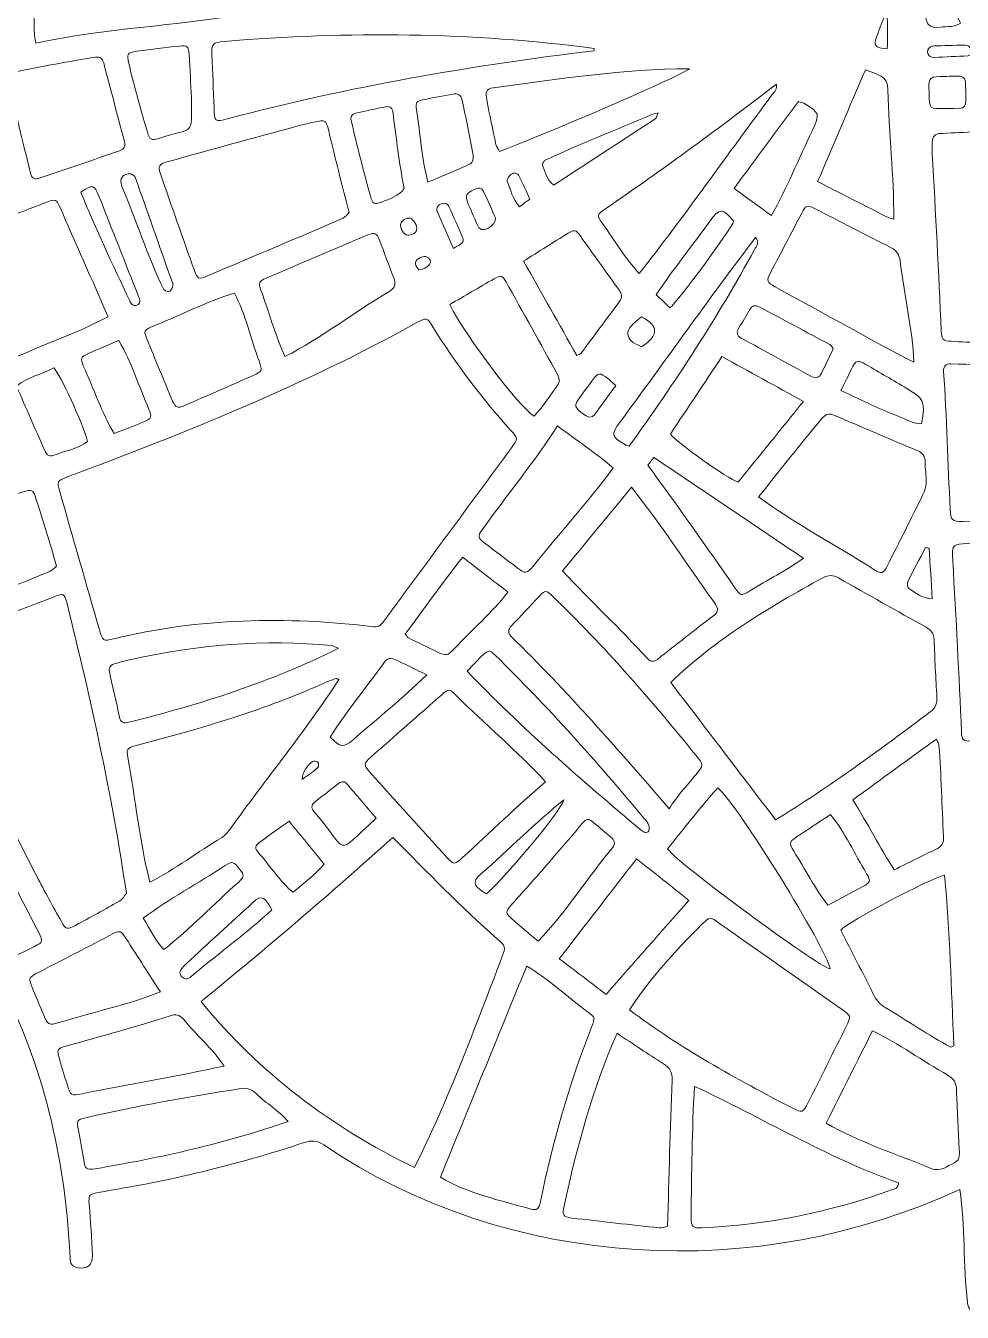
# Model space of a CAD drawing. Header units: centimetres. Extents: x 0 to 243, y -60 to 183.
# Drawn here: x 62.5 to 141.9, y -60.5 to 48.6 of the extents above; entities that cross this region are included whole.
import ezdxf

# ---------------------------------------------------------------- set-up
doc = ezdxf.new("R2010")
doc.units = ezdxf.units.CM
doc.header["$MEASUREMENT"] = 0
doc.layers.add('image_050\xa0Image', color=7, linetype='Continuous', lineweight=0)

msp = doc.modelspace()

# ---------------------------------------------------------------- linework, layer by layer
at = {"layer": 'image_050\xa0Image'}
for points, knots in [([(85.25, 181.2), (85.65, 181.2), (85.99, 180.92), (86.08, 180.53), (88.29, 170.62), (89.46, 162.34), (91.33, 152.36), (91.44, 151.71), (91.72, 151.39), (92.4, 151.25), (101.77, 149.37), (111.13, 147.43), (120.5, 145.52), (121.27, 145.37), (121.38, 145.44), (121.53, 146.2), (123.56, 156.59), (125.38, 167.03), (127.46, 177.41), (127.66, 177.96), (128.09, 178.17), (128.67, 178.07), (129.16, 177.98), (129.33, 177.76), (129.31, 177.09), (129.3, 176.62), (129.23, 176.15), (129.15, 175.69), (129.02, 174.91), (129.06, 174.79), (129.81, 174.46), (135.87, 171.86), (141.94, 169.28), (148.01, 166.7), (148.59, 166.49), (148.69, 166.51), (148.95, 167.11), (151.02, 171.95), (152.77, 176.2), (154.83, 181.05), (155.31, 182.21), (156.81, 182.72), (157.97, 182.23), (158.63, 181.95), (158.7, 181.99), (159.24, 181.52), (167.97, 173.83), (176.57, 165.98), (185.34, 158.34), (186.51, 159.35), (187.38, 160.59), (188.42, 161.72), (188.97, 162.35), (188.98, 162.37), (188.37, 162.91), (185.73, 165.27), (183.05, 167.58), (180.44, 169.97), (179.59, 171.03), (180.6, 172.19), (181.77, 171.5), (182.13, 171.25), (182.45, 170.94), (182.78, 170.64), (185.13, 168.58), (187.45, 166.49), (189.81, 164.43), (190.35, 164.01), (190.43, 164.01), (190.89, 164.53), (192.04, 165.83), (193.18, 167.14), (194.34, 168.44), (194.52, 168.64), (194.73, 168.88), (194.97, 168.98), (195.89, 169.39), (196.72, 168.59), (196.28, 167.6), (190.75, 160.9), (184.74, 154.59), (179.16, 147.92), (184, 138.24), (189, 128.63), (193.92, 118.99), (194.34, 118.19), (194.41, 118.16), (195.21, 118.58), (205.96, 124.26), (216.69, 129.97), (227.45, 135.61), (228.07, 135.89), (229.2, 136.35), (229.5, 135.44), (229.82, 134.57), (229.2, 134.13), (228.5, 133.78), (226.6, 132.77), (224.7, 131.78), (222.81, 130.76), (221.91, 130.28), (221.92, 130.26), (222.21, 129.3), (224.19, 122.61), (226.17, 115.93), (228.15, 109.24), (228.44, 108.32), (228.5, 108.27), (229.41, 108.52), (233.11, 109.56), (236.82, 110.61), (240.53, 111.63), (241.22, 111.76), (242.46, 112.15), (242.65, 111.16), (242.72, 110.75), (242.7, 110.31), (242.26, 110.08), (238.08, 108.6), (233.69, 107.69), (229.45, 106.39), (228.99, 106.26), (228.78, 105.99), (228.81, 105.49), (228.91, 104.07), (228.98, 102.65), (229.07, 101.24), (229.29, 98.19), (229.45, 95.14), (229.75, 92.1), (229.83, 91.39), (229.89, 91.39), (230.6, 91.48), (234.33, 91.94), (238.05, 92.4), (241.78, 92.86), (242.76, 92.98), (243.23, 92.55), (243.12, 91.69), (243.05, 91.12), (242.66, 90.99), (242.2, 90.93), (239.91, 90.63), (237.62, 90.37), (235.34, 90.06), (234.61, 89.96), (234.55, 89.92), (234.49, 89.2), (234.35, 87.28), (234.24, 85.36), (234.12, 83.44), (233.9, 79.95), (233.66, 76.45), (233.47, 72.95), (233.44, 72.47), (233.74, 72.37), (234.13, 72.35), (235.42, 72.29), (236.71, 72.22), (238.01, 72.16), (238.83, 72.12), (239.65, 72.11), (240.47, 72.06), (241.12, 72.02), (241.43, 71.7), (241.45, 71.14), (241.57, 69.86), (240.06, 70.23), (239.24, 70.18), (239.03, 70.17), (238.83, 70.11), (238.53, 70.06), (238.71, 69.68), (238.81, 69.48), (238.99, 69.17), (239.62, 67.72), (238.26, 66.94), (237.22, 68), (237.07, 68.16), (236.93, 68.32), (236.75, 68.51), (234.32, 66.97), (232.12, 65.1), (229.78, 63.43), (229.02, 62.87), (229, 62.81), (229.54, 62.09), (230.44, 60.87), (231.35, 59.66), (232.28, 58.46), (232.71, 57.92), (232.82, 57.91), (233.35, 58.33), (234.49, 59.17), (235.55, 60.15), (236.73, 60.92), (237.86, 61.48), (238.68, 60.23), (237.96, 59.31), (232.96, 55.34), (228.08, 51.24), (223.58, 46.7), (222.91, 46.03), (222.28, 45.32), (221.6, 44.66), (221.3, 44.36), (221.21, 44.05), (221.27, 43.64), (221.84, 39.52), (222.45, 35.4), (222.78, 31.25), (223.84, 19.56), (223.95, 7.79), (223.16, -3.92), (223.11, -4.58), (223.01, -5.15), (223.89, -5.09), (226.73, -5.33), (229.66, -5.11), (232.46, -5.66), (233.93, -6.12), (232.91, -7.47), (231.86, -7.71), (230.74, -8.02), (229.62, -8.29), (228.43, -8.35), (223.83, -8.6), (219.24, -9.03), (214.64, -9.27), (212.43, -9.4), (212.88, -9.43), (212.9, -11.06), (212.94, -13.68), (213.05, -16.3), (213.13, -18.92), (213.16, -19.81), (213.26, -19.9), (214.13, -19.86), (216.84, -19.75), (219.55, -19.56), (222.26, -19.5), (223.72, -19.4), (223.62, -21.4), (222.27, -21.39), (207.58, -22.12), (192.89, -22.76), (178.19, -23.48), (177.52, -23.52), (177.4, -23.6), (177.43, -24.27), (177.62, -26.89), (177.54, -29.58), (177.91, -32.17), (178.43, -32.45), (179.04, -32.31), (179.62, -32.29), (190.37, -31.87), (201.13, -31.3), (211.88, -31.06), (212.81, -31.07), (212.93, -32.63), (212.06, -32.84), (205.27, -33.3), (198.43, -33.35), (191.63, -33.72), (190.99, -33.75), (190.98, -33.79), (190.95, -34.65), (196.71, -34.68), (202.47, -34.24), (208.24, -34.12), (208.95, -34.1), (209.22, -34.35), (209.27, -34.94), (209.33, -35.6), (209.06, -35.95), (208.38, -36), (196.58, -36.53), (184.77, -36.8), (172.98, -37.31), (172.14, -37.35), (172.12, -37.38), (172.16, -38.2), (172.21, -39.37), (172.29, -40.53), (172.37, -41.69), (172.4, -42.2), (172.59, -42.35), (173.1, -42.32), (182.25, -41.7), (191.42, -41.08), (200.59, -40.61), (201.65, -40.57), (201.72, -42.35), (200.76, -42.45), (197.31, -42.81), (193.83, -42.91), (190.38, -43.17), (180.55, -43.75), (170.73, -44.41), (160.9, -45.02), (160.15, -45.09), (160.02, -45.19), (160.04, -45.95), (160.13, -48.89), (160.29, -51.82), (160.42, -54.75), (160.46, -55.62), (160.53, -55.73), (161.42, -55.71), (163.5, -55.68), (165.59, -55.54), (167.67, -55.53), (168.35, -55.57), (168.56, -55.8), (168.57, -56.47), (168.57, -57.16), (168.39, -57.39), (167.69, -57.42), (165.51, -57.51), (163.33, -57.58), (161.16, -57.64), (155.79, -57.82), (150.42, -57.95), (145.06, -58.17), (144.27, -58.2), (144.23, -58.25), (144.22, -59.07), (144.33, -59.75), (144.03, -60.48), (143.22, -60.43), (142.66, -60.43), (142.44, -60.24), (142.35, -59.66), (141.96, -56.47), (142.17, -53.23), (141.7, -50.06), (124.63, -58.04), (103.5, -56.95), (87.8, -46.3), (87.24, -45.91), (86.75, -45.89), (86.13, -46.09), (80.43, -48.01), (74.6, -49.37), (68.67, -50.32), (67.91, -50.47), (67.86, -50.56), (67.92, -51.33), (68.03, -52.78), (68.14, -54.22), (68.19, -55.67), (68.21, -56.49), (67.77, -56.82), (66.98, -56.71), (66.58, -56.65), (66.35, -56.45), (66.31, -56.04), (65.96, -48.11), (64.27, -40.25), (60.72, -33.12), (54.24, -35.85), (47.76, -38.79), (40.88, -40.34), (39.92, -40.51), (39.65, -39), (40.37, -38.59), (48.18, -35.99), (55.95, -33.23), (63.29, -29.47), (64, -29.11), (64.01, -29.02), (63.64, -28.3), (61.34, -23.74), (58.84, -19.27), (56.84, -14.56), (56.49, -13.77), (56.46, -13.75), (55.64, -13.99), (51.2, -15.26), (46.7, -16.23), (42.15, -16.96), (40.74, -17.18), (39.33, -17.33), (37.93, -17.52), (37.2, -17.62), (37.11, -17.72), (37.17, -18.43), (37.56, -22.6), (37.97, -26.78), (38.11, -30.97), (38.17, -32.83), (38.29, -34.7), (38.29, -36.56), (38.24, -37.1), (37.99, -37.32), (37.43, -37.36), (36.82, -37.39), (36.5, -37.18), (36.4, -36.63), (36.22, -33.84), (36.31, -31), (35.98, -28.22), (35.89, -27.74), (35.68, -27.26), (35.41, -26.85), (31.76, -21.26), (28.95, -15.29), (27.01, -8.9), (23.29, 2.38), (27.76, 0.71), (19.09, -0.02), (18.5, -0.02), (17.67, -0.26), (17.43, 0.47), (17.12, 1.44), (17.9, 1.94), (18.69, 2.24), (20.56, 3.08), (22.45, 3.7), (24.26, 4.71), (23, 6.44), (21.79, 8.03), (20.54, 9.74), (20.02, 10.44), (19.96, 10.48), (19.26, 9.95), (15.33, 7.05), (11.53, 3.94), (7.54, 1.13), (7.09, 0.94), (6.54, 1.08), (6.32, 1.37), (6.07, 1.7), (6.12, 2.42), (6.44, 2.78), (8.5, 4.54), (10.7, 6.15), (12.81, 7.85), (13.57, 8.46), (13.61, 8.48), (13.13, 9.32), (10.95, 13.16), (8.76, 17), (6.55, 20.83), (6.07, 21.68), (5.98, 21.67), (5.17, 21.13), (4.16, 20.51), (3.25, 19.65), (2.14, 19.21), (1.63, 19.07), (1.15, 19.26), (0.97, 19.6), (0.77, 19.99), (0.89, 20.68), (1.24, 20.99), (10.27, 27.45), (20.02, 32.66), (30.17, 37.15), (27.35, 43.44), (24.07, 49.52), (21.08, 55.73), (20.69, 56.52), (20.67, 56.53), (19.76, 56.4), (14.7, 55.68), (9.64, 54.96), (4.58, 54.23), (3.62, 54.14), (1.59, 53.27), (1.52, 54.76), (1.47, 55.45), (1.73, 55.81), (2.47, 55.92), (9.67, 57.1), (16.86, 58.06), (24.1, 58.9), (22.38, 61.41), (20.26, 63.57), (18.37, 65.95), (17.83, 66.59), (17.74, 66.6), (17.08, 66.04), (15.52, 64.76), (14.05, 63.36), (12.44, 62.14), (11.19, 61.59), (10.45, 62.74), (11.21, 63.75), (13.62, 65.88), (16.09, 67.96), (18.55, 70.02), (19.14, 70.51), (19.33, 71.02), (19.28, 71.74), (19.14, 73.96), (19.12, 75.86), (18.9, 78.15), (15.18, 75.39), (11.87, 72.22), (8.22, 69.38), (7.77, 69.11), (7.09, 69.2), (6.83, 69.54), (6.41, 70.09), (6.75, 70.98), (7.34, 71.33), (9.22, 72.91), (11.05, 74.41), (12.91, 76.03), (12.7, 76.19), (12.56, 76.36), (12.38, 76.44), (10.71, 77.11), (9.04, 77.77), (7.37, 78.44), (6.9, 78.63), (6.55, 78.53), (6.17, 78.2), (5, 77.19), (3.79, 76.23), (2.59, 75.24), (1.19, 73.94), (0.35, 75.81), (1.24, 76.82), (6.63, 81.31), (12.03, 85.78), (17.45, 90.22), (18.16, 90.81), (18.46, 91.39), (18.41, 92.31), (18.24, 94.98), (18.13, 97.66), (18.02, 100.34), (17.87, 105.83), (17.55, 111.31), (17.38, 116.8), (17.32, 118.63), (17.26, 120.46), (17.18, 122.29), (17.18, 122.46), (17.09, 122.63), (17, 122.94), (12.62, 119.36), (8.41, 115.64), (4.08, 112.02), (3.56, 111.61), (2.51, 111.12), (2.14, 111.95), (1.99, 112.34), (1.96, 112.76), (2.26, 113.11), (5.56, 116.13), (9.07, 118.95), (12.46, 121.87), (12.92, 122.26), (13.12, 122.66), (13.09, 123.25), (12.98, 124.81), (13.16, 126.31), (12.92, 127.87), (12.27, 127.63), (11.94, 127.24), (11.41, 126.87), (10.93, 126.55), (10.21, 126.62), (9.94, 126.97), (9.67, 127.33), (9.75, 128.08), (10.11, 128.45), (16.23, 133.59), (22.39, 138.69), (28.51, 143.82), (29.15, 144.35), (29.15, 144.41), (28.64, 145.02), (27.84, 145.96), (27.03, 146.89), (26.23, 147.83), (25.68, 148.28), (25.34, 149.29), (25.91, 149.73), (26.26, 150.02), (26.99, 149.98), (27.39, 149.61), (29.23, 147.62), (30.94, 145.5), (32.73, 143.47), (33.33, 142.78), (33.33, 142.78), (34.15, 143.24), (40.44, 146.87), (46.83, 150.32), (53.06, 154.05), (51.1, 158), (48.85, 161.79), (46.8, 165.7), (46.56, 166.13), (46.4, 166.62), (46.28, 167.1), (46.19, 167.49), (46.32, 167.88), (46.75, 168.02), (47.18, 168.16), (47.64, 168.2), (47.98, 167.82), (48.93, 166.4), (49.63, 164.83), (50.48, 163.36), (50.87, 162.67), (51.02, 162.62), (51.77, 162.75), (59.51, 164.08), (67.24, 165.47), (74.97, 166.83), (78.45, 167.45), (81.93, 168.03), (85.41, 168.65), (86.29, 168.84), (86.35, 168.94), (86.19, 169.79), (85.89, 171.4), (85.6, 173.01), (85.31, 174.63), (85.17, 175.39), (85.05, 175.51), (84.33, 175.39), (80.91, 174.81), (77.49, 174.22), (74.06, 173.66), (73.4, 173.52), (72.49, 173.59), (72.45, 174.31), (72.34, 174.92), (72.6, 175.39), (73.22, 175.53), (76.84, 176.21), (80.5, 176.75), (84.13, 177.39), (84.68, 177.53), (84.77, 177.64), (84.68, 178.18), (84.51, 179.53), (84.22, 179.11), (84.42, 180.47), (84.48, 180.88), (84.83, 181.2), (85.25, 181.2), (85.25, 181.2), (85.25, 181.2), (85.25, 181.2)], [0, 0, 0, 0, 1, 1, 1, 2, 2, 2, 3, 3, 3, 4, 4, 4, 5, 5, 5, 6, 6, 6, 7, 7, 7, 8, 8, 8, 9, 9, 9, 10, 10, 10, 11, 11, 11, 12, 12, 12, 13, 13, 13, 14, 14, 14, 15, 15, 15, 16, 16, 16, 17, 17, 17, 18, 18, 18, 19, 19, 19, 20, 20, 20, 21, 21, 21, 22, 22, 22, 23, 23, 23, 24, 24, 24, 25, 25, 25, 26, 26, 26, 27, 27, 27, 28, 28, 28, 29, 29, 29, 30, 30, 30, 31, 31, 31, 32, 32, 32, 33, 33, 33, 34, 34, 34, 35, 35, 35, 36, 36, 36, 37, 37, 37, 38, 38, 38, 39, 39, 39, 40, 40, 40, 41, 41, 41, 42, 42, 42, 43, 43, 43, 44, 44, 44, 45, 45, 45, 46, 46, 46, 47, 47, 47, 48, 48, 48, 49, 49, 49, 50, 50, 50, 51, 51, 51, 52, 52, 52, 53, 53, 53, 54, 54, 54, 55, 55, 55, 56, 56, 56, 57, 57, 57, 58, 58, 58, 59, 59, 59, 60, 60, 60, 61, 61, 61, 62, 62, 62, 63, 63, 63, 64, 64, 64, 65, 65, 65, 66, 66, 66, 67, 67, 67, 68, 68, 68, 69, 69, 69, 70, 70, 70, 71, 71, 71, 72, 72, 72, 73, 73, 73, 74, 74, 74, 75, 75, 75, 76, 76, 76, 77, 77, 77, 78, 78, 78, 79, 79, 79, 80, 80, 80, 81, 81, 81, 82, 82, 82, 83, 83, 83, 84, 84, 84, 85, 85, 85, 86, 86, 86, 87, 87, 87, 88, 88, 88, 89, 89, 89, 90, 90, 90, 91, 91, 91, 92, 92, 92, 93, 93, 93, 94, 94, 94, 95, 95, 95, 96, 96, 96, 97, 97, 97, 98, 98, 98, 99, 99, 99, 100, 100, 100, 101, 101, 101, 102, 102, 102, 103, 103, 103, 104, 104, 104, 105, 105, 105, 106, 106, 106, 107, 107, 107, 108, 108, 108, 109, 109, 109, 110, 110, 110, 111, 111, 111, 112, 112, 112, 113, 113, 113, 114, 114, 114, 115, 115, 115, 116, 116, 116, 117, 117, 117, 118, 118, 118, 119, 119, 119, 120, 120, 120, 121, 121, 121, 122, 122, 122, 123, 123, 123, 124, 124, 124, 125, 125, 125, 126, 126, 126, 127, 127, 127, 128, 128, 128, 129, 129, 129, 130, 130, 130, 131, 131, 131, 132, 132, 132, 133, 133, 133, 134, 134, 134, 135, 135, 135, 136, 136, 136, 137, 137, 137, 138, 138, 138, 139, 139, 139, 140, 140, 140, 141, 141, 141, 142, 142, 142, 143, 143, 143, 144, 144, 144, 145, 145, 145, 146, 146, 146, 147, 147, 147, 148, 148, 148, 149, 149, 149, 150, 150, 150, 151, 151, 151, 152, 152, 152, 153, 153, 153, 154, 154, 154, 155, 155, 155, 156, 156, 156, 157, 157, 157, 158, 158, 158, 159, 159, 159, 160, 160, 160, 161, 161, 161, 162, 162, 162, 163, 163, 163, 164, 164, 164, 165, 165, 165, 166, 166, 166, 167, 167, 167, 168, 168, 168, 169, 169, 169, 170, 170, 170, 171, 171, 171, 172, 172, 172, 173, 173, 173, 174, 174, 174, 175, 175, 175, 176, 176, 176, 177, 177, 177, 178, 178, 178, 179, 179, 179, 180, 180, 180, 181, 181, 181, 182, 182, 182, 183, 183, 183, 184, 184, 184, 185, 185, 185, 186, 186, 186, 187, 187, 187, 188, 188, 188, 189, 189, 189, 190, 190, 190, 191, 191, 191, 192, 192, 192, 193, 193, 193, 194, 194, 194, 195, 195, 195, 196, 196, 196, 197, 197, 197, 198, 198, 198, 199, 199, 199, 200, 200, 200, 201, 201, 201, 202, 202, 202, 203, 203, 203, 204, 204, 204, 205, 205, 205, 206, 206, 206, 207, 207, 207, 208, 208, 208, 209, 209, 209, 210, 210, 210, 211, 211, 211, 212, 212, 212, 213, 213, 213, 214, 214, 214, 215, 215, 215, 216, 216, 216, 217, 217, 217, 217]), ([(138.8, 55.62), (138.42, 55.33), (138.56, 55), (138.57, 54.71), (138.63, 53.33), (138.71, 51.95), (138.77, 50.57), (138.84, 49.54), (138.53, 48.19), (140.04, 48.47), (140.63, 48.54), (141.22, 48.45), (141.75, 48.79), (140.76, 51.09), (139.79, 53.33), (138.8, 55.62)], [0, 0, 0, 0, 1, 1, 1, 2, 2, 2, 3, 3, 3, 4, 4, 4, 5, 5, 5, 5]), ([(63.4, 47.12), (69.29, 48.36), (75.25, 48.58), (81.04, 49.56), (75.42, 50.38), (69.8, 50.78), (64.13, 51), (63.35, 51.03), (63.26, 50.91), (63.26, 50.13), (63.3, 49.06), (63.16, 48.22), (63.4, 47.12)], [0, 0, 0, 0, 1, 1, 1, 2, 2, 2, 3, 3, 3, 4, 4, 4, 4]), ([(135.55, 49.25), (135.46, 49.27), (135.38, 49.29), (135.29, 49.32), (135.07, 48.75), (134.84, 48.19), (134.64, 47.62), (134.38, 46.88), (134.5, 46.74), (135.54, 46.62), (135.6, 47.51), (135.59, 48.38), (135.55, 49.25)], [0, 0, 0, 0, 1, 1, 1, 2, 2, 2, 3, 3, 3, 4, 4, 4, 4]), ([(110.71, 46.47), (110.71, 46.54), (110.71, 46.6), (110.7, 46.66), (100.35, 48.03), (89.78, 48.13), (79.36, 47.25), (78.42, 47.17), (78.27, 47.02), (78.31, 46.1), (78.38, 44.62), (78.45, 43.14), (78.5, 41.65), (78.53, 40.4), (78.52, 40.4), (79.72, 40.71), (89.89, 43.43), (100.27, 45.19), (110.71, 46.47)], [0, 0, 0, 0, 1, 1, 1, 2, 2, 2, 3, 3, 3, 4, 4, 4, 5, 5, 5, 6, 6, 6, 6]), ([(76.59, 42.48), (76.52, 43.65), (76.47, 44.91), (76.38, 46.17), (76.33, 46.85), (76.23, 46.93), (75.56, 46.86), (74.37, 46.74), (73.18, 46.59), (71.99, 46.42), (71.13, 46.3), (71.09, 46.22), (71.28, 45.39), (71.48, 44.53), (71.7, 43.68), (71.93, 42.83), (72.23, 41.73), (72.53, 40.64), (72.86, 39.55), (73.05, 38.9), (73.16, 38.86), (73.81, 39.03), (76.86, 40.04), (76.61, 39.11), (76.59, 42.48)], [0, 0, 0, 0, 1, 1, 1, 2, 2, 2, 3, 3, 3, 4, 4, 4, 5, 5, 5, 6, 6, 6, 7, 7, 7, 8, 8, 8, 8]), ([(142.77, 46.22), (142.51, 46.87), (142.5, 46.93), (142.04, 46.93), (141.2, 46.93), (140.35, 46.9), (139.51, 46.87), (138.75, 46.89), (138.82, 45.8), (139.57, 45.9), (140.5, 45.94), (141.44, 45.98), (142.38, 46.04), (142.51, 46.05), (142.64, 46.16), (142.77, 46.22)], [0, 0, 0, 0, 1, 1, 1, 2, 2, 2, 3, 3, 3, 4, 4, 4, 5, 5, 5, 5]), ([(68.46, 45.92), (66.18, 45.56), (63.92, 45.14), (61.67, 44.68), (61.03, 44.55), (60.99, 44.45), (61.11, 43.84), (61.62, 41.28), (62.31, 38.75), (62.92, 36.21), (63.07, 35.6), (63.23, 35.5), (63.77, 35.68), (66.01, 36.43), (68.24, 37.21), (70.48, 37.98), (70.86, 38.11), (71.03, 38.33), (70.91, 38.77), (70.31, 40.99), (69.73, 43.21), (69.15, 45.44), (69.05, 45.8), (68.84, 45.97), (68.46, 45.92)], [0, 0, 0, 0, 1, 1, 1, 2, 2, 2, 3, 3, 3, 4, 4, 4, 5, 5, 5, 6, 6, 6, 7, 7, 7, 8, 8, 8, 8]), ([(102.69, 37.92), (108.09, 40), (118.31, 44.46), (118.79, 44.94), (113.22, 44.9), (107.69, 44.08), (102.19, 43.32), (101.49, 43.25), (101.52, 42.91), (101.61, 42.3), (101.86, 41.04), (102.12, 39.77), (102.39, 38.51), (102.43, 38.32), (102.57, 38.14), (102.69, 37.92)], [0, 0, 0, 0, 1, 1, 1, 2, 2, 2, 3, 3, 3, 4, 4, 4, 5, 5, 5, 5]), ([(129.65, 35.37), (131.12, 34.63), (132.5, 33.91), (133.96, 33.18), (134.64, 32.84), (135.29, 32.4), (136.11, 32.19), (136.11, 35.89), (135.71, 39.46), (135.6, 43.14), (135.62, 44.41), (134.68, 44.43), (133.7, 44.86), (132.36, 41.72), (131.05, 38.64), (129.65, 35.37)], [0, 0, 0, 0, 1, 1, 1, 2, 2, 2, 3, 3, 3, 4, 4, 4, 5, 5, 5, 5]), ([(114.54, 27.58), (118.43, 32.55), (122.03, 37.7), (125.81, 42.75), (125.98, 42.98), (126.25, 43.19), (126.16, 43.64), (121.42, 39.97), (116.6, 36.46), (111.67, 33.06), (110.93, 32.54), (110.92, 32.54), (111.42, 31.81), (112.48, 30.38), (113.3, 28.88), (114.54, 27.58)], [0, 0, 0, 0, 1, 1, 1, 2, 2, 2, 3, 3, 3, 4, 4, 4, 5, 5, 5, 5]), ([(140.63, 41.56), (141.3, 41.62), (142.29, 41.29), (142.21, 42.27), (142.22, 42.74), (142.19, 43.22), (142.19, 43.69), (142.19, 44.12), (141.96, 44.32), (141.55, 44.31), (141.04, 44.31), (140.54, 44.29), (140.04, 44.27), (139, 44.32), (139.05, 43.87), (139.1, 43), (139.13, 41.42), (139.03, 41.56), (140.63, 41.56)], [0, 0, 0, 0, 1, 1, 1, 2, 2, 2, 3, 3, 3, 4, 4, 4, 5, 5, 5, 6, 6, 6, 6]), ([(96.63, 35.33), (97.94, 35.88), (99.1, 36.35), (100.22, 36.88), (100.39, 36.96), (100.51, 37.38), (100.47, 37.61), (100.18, 39.18), (99.85, 40.75), (99.51, 42.32), (99.43, 42.73), (99.15, 42.87), (98.73, 42.78), (97.9, 42.61), (97.06, 42.48), (96.23, 42.31), (95.65, 42.19), (95.58, 42.09), (95.66, 41.47), (95.99, 39.36), (96.07, 37.42), (96.63, 35.33)], [0, 0, 0, 0, 1, 1, 1, 2, 2, 2, 3, 3, 3, 4, 4, 4, 5, 5, 5, 6, 6, 6, 7, 7, 7, 7]), ([(94.6, 34.79), (94.19, 37.02), (93.95, 38.98), (93.67, 41.18), (93.63, 41.56), (93.45, 41.8), (93.07, 41.72), (92.2, 41.56), (91.34, 41.36), (90.49, 41.16), (90.16, 41.08), (90.05, 40.87), (90.13, 40.52), (90.63, 38.38), (91.17, 36.25), (91.75, 34.13), (91.93, 33.48), (92.08, 33.41), (92.68, 33.64), (93.36, 33.9), (94.21, 34.15), (94.6, 34.79)], [0, 0, 0, 0, 1, 1, 1, 2, 2, 2, 3, 3, 3, 4, 4, 4, 5, 5, 5, 6, 6, 6, 7, 7, 7, 7]), ([(125.73, 32.49), (127.05, 34.85), (128.03, 37.24), (129.19, 39.67), (129.87, 41.16), (129.85, 41.17), (128.47, 42.02), (128.37, 42.08), (128.24, 42.09), (128.02, 42.16), (126.23, 39.75), (124.44, 37.32), (122.57, 34.79), (123.63, 34.02), (124.61, 33.31), (125.73, 32.49)], [0, 0, 0, 0, 1, 1, 1, 2, 2, 2, 3, 3, 3, 4, 4, 4, 5, 5, 5, 5]), ([(89.94, 32.74), (89.34, 35.09), (88.78, 37.33), (88.22, 39.67), (87.99, 40.6), (87.96, 40.62), (86.99, 40.41), (86.47, 40.3), (85.94, 40.18), (85.43, 40.04), (81.82, 39.05), (78.21, 38.07), (74.6, 37.07), (73.81, 36.85), (73.72, 36.7), (73.96, 36.03), (74.9, 33.29), (75.86, 30.56), (76.84, 27.83), (77.1, 27.09), (77.22, 27.07), (77.96, 27.38), (81.78, 29.02), (85.62, 30.61), (89.43, 32.27), (89.65, 32.38), (89.8, 32.61), (89.94, 32.74)], [0, 0, 0, 0, 1, 1, 1, 2, 2, 2, 3, 3, 3, 4, 4, 4, 5, 5, 5, 6, 6, 6, 7, 7, 7, 8, 8, 8, 9, 9, 9, 9]), ([(116.14, 41.19), (115.82, 41.11), (115.7, 41.1), (115.59, 41.06), (112.58, 39.73), (109.47, 38.58), (106.51, 37.15), (106.41, 37.05), (106.3, 36.85), (106.34, 36.75), (106.57, 36.18), (106.67, 35.53), (107.29, 35.08), (110.16, 36.95), (113.03, 38.81), (115.89, 40.69), (115.98, 40.74), (116, 40.89), (116.14, 41.19)], [0, 0, 0, 0, 1, 1, 1, 2, 2, 2, 3, 3, 3, 4, 4, 4, 5, 5, 5, 6, 6, 6, 6]), ([(150.87, 21.63), (150.95, 25.4), (150.5, 29.02), (150.31, 32.76), (150.34, 35.25), (148.22, 36.96), (147.16, 39.06), (146.86, 39.55), (146.5, 39.77), (145.93, 39.74), (144.04, 39.63), (142.14, 39.56), (140.25, 39.46), (139.09, 39.53), (139.4, 38.56), (139.37, 37.72), (139.64, 32.71), (139.92, 27.7), (140.13, 22.69), (140.16, 21.99), (140.27, 21.87), (140.96, 21.83), (141.81, 21.78), (142.67, 21.75), (143.52, 21.73), (145.97, 21.72), (148.43, 21.44), (150.87, 21.63)], [0, 0, 0, 0, 1, 1, 1, 2, 2, 2, 3, 3, 3, 4, 4, 4, 5, 5, 5, 6, 6, 6, 7, 7, 7, 8, 8, 8, 9, 9, 9, 9]), ([(71.46, 36.04), (70.73, 36.05), (70.44, 35.63), (70.7, 34.97), (71.91, 32.07), (72.88, 29.03), (74.24, 26.21), (74.63, 25.85), (74.96, 26.13), (75.02, 26.57), (75.04, 26.77), (74.9, 26.98), (74.83, 27.19), (73.81, 30.04), (72.84, 32.91), (71.81, 35.75), (71.73, 35.89), (71.55, 35.98), (71.46, 36.04)], [0, 0, 0, 0, 1, 1, 1, 2, 2, 2, 3, 3, 3, 4, 4, 4, 5, 5, 5, 6, 6, 6, 6]), ([(105.25, 33.89), (104.94, 34.57), (104.68, 35.2), (104.37, 35.81), (104.22, 36.12), (103.91, 36.17), (103.66, 35.98), (103.49, 35.86), (103.29, 35.54), (103.34, 35.4), (103.63, 34.69), (103.79, 33.91), (104.38, 33.23), (104.69, 33.47), (104.95, 33.66), (105.25, 33.89)], [0, 0, 0, 0, 1, 1, 1, 2, 2, 2, 3, 3, 3, 4, 4, 4, 5, 5, 5, 5]), ([(67.22, 34.47), (68.47, 31.33), (69.92, 28.36), (71.33, 25.31), (71.45, 25.06), (71.61, 24.76), (71.96, 24.9), (72.32, 25.05), (72.22, 25.35), (72.11, 25.63), (70.98, 28.47), (69.86, 31.31), (68.74, 34.15), (68.37, 35.1), (68.23, 35.15), (67.22, 34.47)], [0, 0, 0, 0, 1, 1, 1, 2, 2, 2, 3, 3, 3, 4, 4, 4, 5, 5, 5, 5]), ([(102.35, 32.29), (102.07, 32.91), (101.78, 33.6), (101.46, 34.28), (101.19, 34.86), (101.05, 34.92), (100.55, 34.69), (99.88, 34.39), (99.76, 34.19), (99.98, 33.64), (100.23, 33), (100.53, 32.37), (100.8, 31.74), (101.08, 30.72), (102.42, 31.66), (102.35, 32.29)], [0, 0, 0, 0, 1, 1, 1, 2, 2, 2, 3, 3, 3, 4, 4, 4, 5, 5, 5, 5]), ([(69.52, 23.92), (68.11, 27.14), (66.77, 30.19), (65.42, 33.24), (65.15, 33.84), (65.05, 33.9), (64.4, 33.65), (62.31, 32.86), (60.23, 32.06), (58.15, 31.24), (57.45, 30.97), (57.45, 30.86), (57.71, 30.09), (58.72, 27.1), (59.71, 24.12), (60.71, 21.13), (61, 20.25), (61.05, 20.21), (61.88, 20.56), (64.41, 21.7), (67.08, 22.61), (69.52, 23.92)], [0, 0, 0, 0, 1, 1, 1, 2, 2, 2, 3, 3, 3, 4, 4, 4, 5, 5, 5, 6, 6, 6, 7, 7, 7, 7]), ([(98.78, 29.71), (99.59, 30.15), (99.7, 30.24), (99.57, 30.57), (99.21, 31.48), (98.81, 32.36), (98.41, 33.25), (98.3, 33.5), (98.09, 33.64), (97.79, 33.5), (97.5, 33.37), (97.29, 33.18), (97.42, 32.85), (97.85, 31.82), (98.31, 30.79), (98.78, 29.71)], [0, 0, 0, 0, 1, 1, 1, 2, 2, 2, 3, 3, 3, 4, 4, 4, 5, 5, 5, 5]), ([(117.13, 24.68), (117.87, 25.26), (122.24, 31.23), (122.56, 32.03), (121.56, 33.15), (121.36, 33.15), (120.52, 32.02), (119, 29.92), (117.42, 27.95), (115.98, 25.78), (116.38, 25.4), (116.74, 25.06), (117.13, 24.68)], [0, 0, 0, 0, 1, 1, 1, 2, 2, 2, 3, 3, 3, 4, 4, 4, 4]), ([(137.81, 20.05), (137.68, 22.97), (136.99, 25.76), (136.64, 28.66), (136.57, 29.15), (136.37, 29.52), (135.88, 29.77), (133.71, 30.86), (131.56, 31.99), (129.39, 33.09), (128.74, 33.42), (128.66, 33.38), (128.31, 32.7), (127.43, 31.03), (126.55, 29.35), (125.67, 27.67), (125.29, 26.93), (125.32, 26.85), (126.06, 26.44), (130, 24.31), (133.83, 22.13), (137.81, 20.05)], [0, 0, 0, 0, 1, 1, 1, 2, 2, 2, 3, 3, 3, 4, 4, 4, 5, 5, 5, 6, 6, 6, 7, 7, 7, 7]), ([(94.99, 32.28), (94.65, 32.27), (94.29, 31.93), (94.3, 31.65), (94.33, 31.2), (94.71, 30.75), (95.04, 30.83), (95.33, 30.9), (95.68, 30.98), (95.68, 31.4), (95.68, 31.8), (95.3, 32.29), (94.99, 32.28)], [0, 0, 0, 0, 1, 1, 1, 2, 2, 2, 3, 3, 3, 4, 4, 4, 4]), ([(84.51, 20.53), (87.58, 22.12), (90.4, 24.31), (93.4, 26.09), (93.85, 26.39), (93.93, 26.73), (93.73, 27.22), (93.31, 28.27), (92.93, 29.34), (92.52, 30.4), (92.27, 31.02), (92.12, 31.1), (91.53, 30.85), (88.65, 29.64), (85.78, 28.41), (82.91, 27.18), (82.27, 26.91), (82.25, 26.82), (82.47, 26.18), (83.15, 24.3), (83.69, 22.35), (84.51, 20.53)], [0, 0, 0, 0, 1, 1, 1, 2, 2, 2, 3, 3, 3, 4, 4, 4, 5, 5, 5, 6, 6, 6, 7, 7, 7, 7]), ([(109.24, 20.63), (109.43, 20.72), (109.54, 20.74), (109.59, 20.81), (110.69, 22.27), (111.77, 23.75), (112.87, 25.21), (113.12, 25.56), (113.04, 25.86), (112.83, 26.16), (111.73, 27.71), (110.63, 29.25), (109.52, 30.79), (109.15, 31.3), (109.04, 31.32), (108.51, 30.99), (107.24, 30.22), (106, 29.41), (104.73, 28.63), (106.28, 25.87), (107.76, 23.25), (109.24, 20.63)], [0, 0, 0, 0, 1, 1, 1, 2, 2, 2, 3, 3, 3, 4, 4, 4, 5, 5, 5, 6, 6, 6, 7, 7, 7, 7]), ([(113.68, 12.95), (117.54, 18.29), (121.15, 23.84), (124.31, 29.62), (124.46, 29.88), (124.74, 30.16), (124.41, 30.65), (120.48, 25.52), (116.79, 20.23), (112.94, 15.04), (112.12, 13.91), (112.13, 13.8), (113.36, 13.05), (113.42, 13.02), (113.48, 13.02), (113.68, 12.95)], [0, 0, 0, 0, 1, 1, 1, 2, 2, 2, 3, 3, 3, 4, 4, 4, 5, 5, 5, 5]), ([(95.85, 27.89), (96.61, 27.93), (97.29, 28.69), (96.46, 29.02), (96.08, 29.11), (95.51, 28.71), (95.56, 28.41), (95.59, 28.2), (95.77, 28.02), (95.85, 27.89)], [0, 0, 0, 0, 1, 1, 1, 2, 2, 2, 3, 3, 3, 3]), ([(98.47, 24.95), (99.92, 22.12), (104.38, 16.22), (105.63, 15.49), (106.4, 16.34), (107.06, 17.29), (107.69, 18.26), (107.79, 18.42), (107.74, 18.76), (107.64, 18.95), (106.18, 21.61), (104.72, 24.25), (103.23, 26.89), (102.92, 27.43), (102.8, 27.45), (102.24, 27.13), (100.97, 26.42), (99.73, 25.67), (98.47, 24.95)], [0, 0, 0, 0, 1, 1, 1, 2, 2, 2, 3, 3, 3, 4, 4, 4, 5, 5, 5, 6, 6, 6, 6]), ([(80.22, 25.92), (77.81, 25.18), (75.52, 23.96), (73.15, 23.04), (72.59, 22.8), (72.55, 22.67), (72.78, 22.09), (73.51, 20.31), (74.24, 18.54), (74.99, 16.77), (75.24, 16.19), (75.39, 16.13), (76.02, 16.4), (77.95, 17.23), (79.89, 18.08), (81.81, 18.93), (82.58, 19.28), (82.59, 19.34), (82.32, 20.17), (81.59, 22.07), (81.18, 24.13), (80.22, 25.92)], [0, 0, 0, 0, 1, 1, 1, 2, 2, 2, 3, 3, 3, 4, 4, 4, 5, 5, 5, 6, 6, 6, 7, 7, 7, 7]), ([(130.98, 21.21), (130.84, 21.38), (130.78, 21.51), (130.68, 21.57), (128.68, 22.63), (126.68, 23.69), (124.69, 24.76), (124.33, 24.95), (124.08, 24.83), (123.9, 24.52), (123.59, 24.01), (123.3, 23.48), (122.98, 22.98), (122.74, 22.6), (122.81, 22.32), (123.17, 22.11), (125.16, 21.02), (127.14, 19.93), (129.13, 18.85), (129.49, 18.65), (129.79, 18.73), (129.98, 19.13), (130.3, 19.81), (130.63, 20.49), (130.98, 21.21)], [0, 0, 0, 0, 1, 1, 1, 2, 2, 2, 3, 3, 3, 4, 4, 4, 5, 5, 5, 6, 6, 6, 7, 7, 7, 8, 8, 8, 8]), ([(92.01, -2.36), (92.5, -2.46), (92.73, -2.11), (92.98, -1.77), (96.55, 3.08), (100.13, 7.94), (103.7, 12.79), (104.28, 13.58), (104.27, 13.6), (103.63, 14.31), (101.18, 17.01), (99, 19.9), (97.08, 23), (96.53, 23.89), (96.53, 23.88), (95.62, 23.39), (86.18, 18.13), (76.16, 14.1), (66.05, 10.33), (65.2, 9.99), (65.18, 9.95), (65.42, 9.1), (66.55, 5.19), (67.66, 1.28), (68.78, -2.63), (69.04, -3.56), (69.09, -3.61), (70.01, -3.39), (77.2, -1.62), (84.68, -1.48), (92.01, -2.36)], [0, 0, 0, 0, 1, 1, 1, 2, 2, 2, 3, 3, 3, 4, 4, 4, 5, 5, 5, 6, 6, 6, 7, 7, 7, 8, 8, 8, 9, 9, 9, 10, 10, 10, 10]), ([(114.73, 21.37), (116.23, 22.35), (116.19, 23.16), (114.73, 23.9), (113.15, 22.77), (113.2, 22.01), (114.73, 21.37)], [0, 0, 0, 0, 1, 1, 1, 2, 2, 2, 2]), ([(70.03, 14.02), (70.93, 14.37), (71.75, 14.67), (72.56, 15.01), (73.23, 15.29), (73.26, 15.39), (72.98, 16.08), (72.12, 18.01), (71.52, 20.05), (70.44, 21.89), (69.52, 21.5), (68.68, 21.17), (67.85, 20.8), (67.18, 20.5), (67.15, 20.4), (67.44, 19.71), (68.32, 17.81), (68.95, 15.83), (70.03, 14.02)], [0, 0, 0, 0, 1, 1, 1, 2, 2, 2, 3, 3, 3, 4, 4, 4, 5, 5, 5, 6, 6, 6, 6]), ([(128.45, 16.74), (126.1, 18.03), (123.87, 19.25), (121.54, 20.53), (120.07, 18.32), (118.61, 16.14), (117.17, 13.97), (117.77, 13.19), (121.99, 10.2), (122.92, 9.9), (124.71, 12.12), (126.53, 14.37), (128.45, 16.74)], [0, 0, 0, 0, 1, 1, 1, 2, 2, 2, 3, 3, 3, 4, 4, 4, 4]), ([(131.63, 17.65), (133.25, 16.91), (134.6, 16.22), (136.2, 15.6), (136.95, 15.34), (137.63, 14.85), (138.46, 14.83), (138.79, 16.76), (138.71, 16.95), (137.2, 17.84), (136.06, 18.51), (134.92, 19.19), (133.77, 19.85), (132.99, 20.3), (132.92, 20.27), (132.5, 19.44), (132.23, 18.91), (131.98, 18.37), (131.63, 17.65)], [0, 0, 0, 0, 1, 1, 1, 2, 2, 2, 3, 3, 3, 4, 4, 4, 5, 5, 5, 6, 6, 6, 6]), ([(150.98, 19.59), (147.62, 19.74), (144.3, 19.81), (140.94, 19.92), (140.5, 19.93), (140.3, 19.69), (140.32, 19.28), (140.6, 15.38), (140.69, 11.47), (140.88, 7.57), (140.92, 6.68), (141.06, 6.52), (141.95, 6.56), (145.2, 6.71), (148.49, 6.8), (151.72, 7.04), (151.94, 7.95), (151.33, 18.35), (150.98, 19.59)], [0, 0, 0, 0, 1, 1, 1, 2, 2, 2, 3, 3, 3, 4, 4, 4, 5, 5, 5, 6, 6, 6, 6]), ([(67.79, 13.35), (67.34, 14.97), (65.47, 19.05), (64.91, 19.57), (63.91, 19.04), (62.72, 18.81), (61.76, 18.03), (62.57, 16.18), (63.33, 14.42), (64.11, 12.67), (64.38, 12.07), (64.51, 12.03), (65.15, 12.24), (66.03, 12.59), (67.04, 12.75), (67.79, 13.35)], [0, 0, 0, 0, 1, 1, 1, 2, 2, 2, 3, 3, 3, 4, 4, 4, 5, 5, 5, 5]), ([(112.54, 18.07), (112.27, 18.32), (112.08, 18.52), (111.87, 18.68), (111.19, 19.2), (111.08, 19.19), (110.58, 18.54), (110.18, 18.02), (109.8, 17.49), (109.42, 16.95), (108.77, 16.23), (109.45, 15.96), (109.99, 15.53), (110.26, 15.33), (110.53, 15.33), (110.73, 15.61), (111.33, 16.4), (111.91, 17.2), (112.54, 18.07)], [0, 0, 0, 0, 1, 1, 1, 2, 2, 2, 3, 3, 3, 4, 4, 4, 5, 5, 5, 6, 6, 6, 6]), ([(124.65, 8.64), (127.76, 6.35), (131.17, 4.58), (134.42, 2.49), (135.09, 2.08), (135.21, 2.13), (135.57, 2.84), (136.59, 4.83), (137.59, 6.83), (138.57, 8.84), (138.72, 9.15), (138.84, 9.5), (138.85, 9.83), (138.86, 10.43), (138.76, 11.02), (138.76, 11.62), (138.76, 12.1), (138.55, 12.37), (138.13, 12.55), (135.78, 13.54), (133.43, 14.54), (131.09, 15.55), (130.64, 15.74), (130.32, 15.67), (130.02, 15.28), (128.16, 13.07), (126.49, 10.98), (124.65, 8.64)], [0, 0, 0, 0, 1, 1, 1, 2, 2, 2, 3, 3, 3, 4, 4, 4, 5, 5, 5, 6, 6, 6, 7, 7, 7, 8, 8, 8, 9, 9, 9, 9]), ([(107.6, 14.66), (105.65, 11.59), (103.31, 8.81), (101.22, 5.84), (100.83, 5.31), (100.86, 5.17), (101.4, 4.76), (102.32, 4.04), (103.26, 3.34), (104.19, 2.64), (104.9, 2.11), (104.98, 2.1), (105.57, 2.81), (107.83, 5.6), (110.2, 8.21), (112.33, 11.11), (110.85, 12.33), (109.34, 13.39), (107.6, 14.66)], [0, 0, 0, 0, 1, 1, 1, 2, 2, 2, 3, 3, 3, 4, 4, 4, 5, 5, 5, 6, 6, 6, 6]), ([(128.45, 3.44), (124.17, 6.32), (120.01, 9.14), (115.78, 11.99), (115.61, 11.77), (115.44, 11.56), (115.27, 11.33), (117.76, 7.89), (120.22, 4.45), (122.63, 0.94), (123.13, 0.22), (123.14, 0.22), (123.9, 0.67), (125.43, 1.62), (126.96, 2.39), (128.45, 3.44)], [0, 0, 0, 0, 1, 1, 1, 2, 2, 2, 3, 3, 3, 4, 4, 4, 5, 5, 5, 5]), ([(65.15, 2.78), (64.58, 4.78), (63.97, 6.71), (63.35, 8.69), (63.17, 9.25), (63.03, 9.28), (62.32, 9.07), (59.1, 8.09), (55.87, 7.12), (52.65, 6.14), (51.87, 5.91), (51.8, 5.83), (52.02, 5.1), (52.62, 3.11), (53.23, 1.13), (53.87, -0.85), (54.11, -1.6), (54.21, -1.64), (54.97, -1.36), (58.18, -0.15), (61.43, 0.98), (64.58, 2.33), (64.81, 2.43), (64.99, 2.65), (65.15, 2.78)], [0, 0, 0, 0, 1, 1, 1, 2, 2, 2, 3, 3, 3, 4, 4, 4, 5, 5, 5, 6, 6, 6, 7, 7, 7, 8, 8, 8, 8]), ([(113.87, 9.46), (111.89, 7.05), (109.98, 4.73), (108.04, 2.36), (110.41, -0.17), (112.91, -2.53), (115.25, -5.08), (115.5, -5.35), (115.77, -5.37), (116.08, -5.13), (117.66, -3.88), (119.25, -2.64), (120.85, -1.4), (121.37, -1.04), (121.15, -0.61), (120.82, -0.2), (118.46, 3.01), (116.38, 6.36), (113.87, 9.46)], [0, 0, 0, 0, 1, 1, 1, 2, 2, 2, 3, 3, 3, 4, 4, 4, 5, 5, 5, 6, 6, 6, 6]), ([(198.09, -8.38), (198.22, -6.4), (197.92, -4.52), (197.88, -2.54), (197.85, -1.9), (197.53, -1.56), (196.9, -1.34), (191.48, 0.61), (186.31, 3.07), (181.32, 5.95), (180.89, 6.2), (180.46, 6.31), (179.98, 6.29), (171.62, 6.01), (163.28, 5.5), (154.92, 5.22), (150.73, 5.04), (146.54, 4.83), (142.35, 4.68), (141.2, 4.64), (140.98, 4.69), (141.1, 3.22), (141.39, -1.62), (141.63, -6.47), (141.84, -11.32), (141.87, -11.96), (141.99, -12.08), (142.66, -12.05), (143.67, -12.02), (144.67, -11.95), (145.68, -11.88), (163.15, -10.62), (180.63, -9.64), (198.09, -8.38)], [0, 0, 0, 0, 1, 1, 1, 2, 2, 2, 3, 3, 3, 4, 4, 4, 5, 5, 5, 6, 6, 6, 7, 7, 7, 8, 8, 8, 9, 9, 9, 10, 10, 10, 11, 11, 11, 11]), ([(94.71, -2.99), (94.86, -3.18), (94.91, -3.28), (94.98, -3.31), (95.8, -3.72), (96.62, -4.12), (97.45, -4.51), (98.19, -4.85), (98.26, -4.84), (98.85, -4.25), (100.37, -2.61), (102.03, -1.2), (103.41, 0.57), (102.14, 1.55), (100.9, 2.5), (99.57, 3.53), (97.85, 1.36), (96.32, -0.82), (94.71, -2.99)], [0, 0, 0, 0, 1, 1, 1, 2, 2, 2, 3, 3, 3, 4, 4, 4, 5, 5, 5, 6, 6, 6, 6]), ([(139.11, 4.29), (139.01, 4.31), (138.9, 4.33), (138.79, 4.35), (138.29, 3.38), (137.77, 2.43), (137.29, 1.45), (137.22, 1.3), (137.27, 0.94), (137.39, 0.87), (137.95, 0.51), (138.47, 0.04), (139.35, 0), (139.27, 1.47), (139.19, 2.88), (139.11, 4.29)], [0, 0, 0, 0, 1, 1, 1, 2, 2, 2, 3, 3, 3, 4, 4, 4, 5, 5, 5, 5]), ([(126.09, -18.74), (130.64, -15.96), (134.94, -12.78), (139.2, -9.58), (139.63, -9.26), (139.79, -8.89), (139.76, -8.37), (139.66, -6.73), (139.58, -5.09), (139.52, -3.45), (139.5, -2.94), (139.27, -2.65), (138.85, -2.41), (136.37, -1.03), (133.89, 0.36), (131.42, 1.77), (130.96, 2.03), (130.57, 2.04), (130.1, 1.79), (125.53, -0.71), (120.96, -3.46), (117.2, -7.08), (120.19, -11), (123.13, -14.85), (126.09, -18.74)], [0, 0, 0, 0, 1, 1, 1, 2, 2, 2, 3, 3, 3, 4, 4, 4, 5, 5, 5, 6, 6, 6, 7, 7, 7, 8, 8, 8, 8]), ([(71.07, -24.99), (69.87, -16.66), (68.06, -8.54), (66.04, -0.39), (65.83, 0.47), (65.75, 0.49), (64.94, 0.18), (61.79, -1.02), (58.66, -2.29), (55.48, -3.43), (54.93, -3.65), (54.89, -3.77), (55.08, -4.37), (57.44, -10.94), (60.25, -17.33), (63.48, -23.52), (64.15, -24.81), (64.85, -26.08), (65.56, -27.35), (65.96, -28.05), (66.02, -28.07), (66.75, -27.68), (68, -27.01), (69.25, -26.33), (70.48, -25.62), (70.74, -25.47), (70.92, -25.15), (71.07, -24.99)], [0, 0, 0, 0, 1, 1, 1, 2, 2, 2, 3, 3, 3, 4, 4, 4, 5, 5, 5, 6, 6, 6, 7, 7, 7, 8, 8, 8, 9, 9, 9, 9]), ([(117.08, -17.79), (117.75, -16.68), (118.53, -15.91), (119.32, -14.92), (120, -14.11), (120.03, -14.1), (119.33, -13.26), (115.51, -8.55), (111.56, -3.96), (107.17, 0.23), (106.67, 0.74), (106.57, 0.74), (106.1, 0.25), (105.29, -0.59), (104.51, -1.45), (103.7, -2.3), (103.41, -2.61), (103.38, -2.9), (103.69, -3.2), (108.44, -7.85), (112.72, -12.76), (117.08, -17.79)], [0, 0, 0, 0, 1, 1, 1, 2, 2, 2, 3, 3, 3, 4, 4, 4, 5, 5, 5, 6, 6, 6, 7, 7, 7, 7]), ([(89.04, -4.19), (88.7, -4.05), (88.6, -3.98), (88.48, -3.97), (82.78, -3.39), (77.06, -3.89), (71.48, -5.14), (71.02, -5.25), (70.56, -5.36), (70.11, -5.49), (69.78, -5.58), (69.54, -5.77), (69.63, -6.17), (69.92, -7.46), (70.21, -8.75), (70.49, -10.04), (70.58, -10.4), (70.78, -10.58), (71.17, -10.49), (77.32, -8.95), (83.36, -7.05), (89.04, -4.19)], [0, 0, 0, 0, 1, 1, 1, 2, 2, 2, 3, 3, 3, 4, 4, 4, 5, 5, 5, 6, 6, 6, 7, 7, 7, 7]), ([(99.95, -6.12), (104.56, -10.96), (109.58, -15.33), (114.7, -19.61), (114.91, -19.77), (115.18, -19.94), (115.35, -19.66), (115.48, -19.31), (115.18, -18.82), (114.9, -18.56), (110.93, -13.77), (106.75, -9.14), (102.32, -4.77), (101.88, -4.34), (101.73, -4.33), (101.3, -4.75), (100.86, -5.15), (100.46, -5.6), (99.95, -6.12)], [0, 0, 0, 0, 1, 1, 1, 2, 2, 2, 3, 3, 3, 4, 4, 4, 5, 5, 5, 6, 6, 6, 6]), ([(96.52, -6.44), (95.6, -5.99), (94.87, -5.63), (94.14, -5.29), (93.33, -4.91), (93.27, -4.92), (92.74, -5.64), (91.29, -7.68), (89.67, -9.61), (88.34, -11.73), (89.26, -12.61), (89.45, -12.64), (90.28, -11.94), (92.47, -10.08), (94.4, -8.48), (96.52, -6.44)], [0, 0, 0, 0, 1, 1, 1, 2, 2, 2, 3, 3, 3, 4, 4, 4, 5, 5, 5, 5]), ([(73.07, -24.02), (75.21, -22.91), (77.12, -21.47), (79.18, -20.22), (79.43, -20.05), (79.65, -19.8), (79.84, -19.55), (82.87, -15.28), (86.27, -11.22), (89.09, -6.82), (88.94, -6.79), (88.87, -6.75), (88.83, -6.76), (88.59, -6.84), (88.35, -6.92), (88.12, -7.02), (82.87, -9.38), (77.37, -11.02), (71.81, -12.46), (71.1, -12.66), (71.08, -12.74), (71.19, -13.45), (71.87, -16.96), (72.16, -20.56), (73.07, -24.02)], [0, 0, 0, 0, 1, 1, 1, 2, 2, 2, 3, 3, 3, 4, 4, 4, 5, 5, 5, 6, 6, 6, 7, 7, 7, 8, 8, 8, 8]), ([(106.59, -15.5), (104.16, -12.9), (101.46, -10.6), (98.92, -8.1), (98.42, -7.62), (98.37, -7.63), (97.83, -8.1), (95.82, -9.87), (93.81, -11.64), (91.79, -13.42), (91.17, -13.97), (91.13, -14.04), (91.73, -14.71), (93.89, -17.14), (96.08, -19.55), (98.27, -21.95), (98.84, -22.57), (98.92, -22.53), (99.56, -21.94), (101.91, -19.77), (104.15, -17.62), (106.59, -15.5)], [0, 0, 0, 0, 1, 1, 1, 2, 2, 2, 3, 3, 3, 4, 4, 4, 5, 5, 5, 6, 6, 6, 7, 7, 7, 7]), ([(132.64, -17.04), (133.9, -19.07), (134.91, -21.06), (136.14, -22.97), (137.44, -22.33), (138.62, -21.74), (139.81, -21.16), (140.24, -20.95), (140.35, -20.6), (140.32, -20.15), (140.19, -17.57), (140.12, -14.99), (139.93, -12.42), (139.92, -12.26), (139.81, -12.11), (139.71, -11.89), (137.33, -13.62), (135.03, -15.3), (132.64, -17.04)], [0, 0, 0, 0, 1, 1, 1, 2, 2, 2, 3, 3, 3, 4, 4, 4, 5, 5, 5, 6, 6, 6, 6]), ([(85.98, -15.31), (86.42, -14.98), (86.88, -14.67), (87.29, -14.31), (87.38, -14.23), (87.39, -13.92), (87.31, -13.84), (87.22, -13.74), (86.91, -13.71), (86.83, -13.79), (86.4, -14.18), (86, -14.61), (85.98, -15.31)], [0, 0, 0, 0, 1, 1, 1, 2, 2, 2, 3, 3, 3, 4, 4, 4, 4]), ([(92.24, -18.59), (91.36, -17.56), (90.55, -16.6), (89.73, -15.66), (89.49, -15.39), (89.23, -15.5), (88.98, -15.7), (88.37, -16.19), (87.75, -16.68), (87.12, -17.15), (86.78, -17.4), (86.68, -17.67), (86.96, -18.02), (90.04, -21.57), (88.56, -21.93), (92.24, -18.59)], [0, 0, 0, 0, 1, 1, 1, 2, 2, 2, 3, 3, 3, 4, 4, 4, 5, 5, 5, 5]), ([(116.94, -21.2), (117.9, -22.51), (129.52, -31.05), (130.72, -31.38), (130.43, -29.67), (122.86, -17.41), (121.18, -16.02), (119.72, -17.69), (118.34, -19.42), (116.94, -21.2)], [0, 0, 0, 0, 1, 1, 1, 2, 2, 2, 3, 3, 3, 3]), ([(108.14, -17.03), (105.73, -19), (103.51, -21.2), (101.19, -23.27), (100.17, -24.07), (100.67, -24.48), (101.58, -25), (102.71, -24.14), (108.02, -17.91), (108.14, -17.03)], [0, 0, 0, 0, 1, 1, 1, 2, 2, 2, 3, 3, 3, 3]), ([(130.52, -25.97), (131.55, -25.43), (132.52, -24.92), (133.48, -24.39), (134.14, -24.03), (134.17, -23.96), (133.8, -23.3), (132.77, -21.63), (132, -19.83), (130.75, -18.29), (129.75, -18.95), (128.8, -19.56), (127.87, -20.19), (127.22, -20.63), (127.21, -20.7), (127.63, -21.4), (128.61, -22.94), (129.41, -24.52), (130.52, -25.97)], [0, 0, 0, 0, 1, 1, 1, 2, 2, 2, 3, 3, 3, 4, 4, 4, 5, 5, 5, 6, 6, 6, 6]), ([(84.87, -18.86), (83.98, -19.48), (83.22, -20), (82.49, -20.54), (81.9, -20.97), (81.89, -21.06), (82.39, -21.67), (83.34, -22.74), (84.07, -23.98), (85.2, -24.87), (86.11, -24.09), (87.06, -23.42), (87.83, -22.49), (86.82, -21.25), (85.87, -20.08), (84.87, -18.86)], [0, 0, 0, 0, 1, 1, 1, 2, 2, 2, 3, 3, 3, 4, 4, 4, 5, 5, 5, 5]), ([(105.96, -29.01), (108.3, -26.63), (110.11, -23.68), (112.27, -21.1), (112.54, -20.74), (112.44, -20.46), (112.13, -20.2), (111.64, -19.8), (111.17, -19.38), (110.68, -18.98), (110.18, -18.58), (110.11, -18.59), (109.68, -19.08), (108.63, -20.3), (107.6, -21.53), (106.54, -22.74), (105.59, -23.84), (104.61, -24.91), (103.65, -26), (103.2, -26.52), (103.2, -26.64), (103.7, -27.09), (104.43, -27.74), (105.18, -28.36), (105.96, -29.01)], [0, 0, 0, 0, 1, 1, 1, 2, 2, 2, 3, 3, 3, 4, 4, 4, 5, 5, 5, 6, 6, 6, 7, 7, 7, 8, 8, 8, 8]), ([(95.48, -48.21), (98.38, -42.44), (100.6, -36.39), (102.9, -30.37), (103.23, -29.48), (103.23, -29.47), (102.52, -28.84), (99.39, -26.12), (96.57, -23.16), (93.65, -20.22), (88.27, -25.07), (83.03, -29.56), (77.4, -34.14), (82.37, -40.19), (88.36, -44.75), (95.48, -48.21)], [0, 0, 0, 0, 1, 1, 1, 2, 2, 2, 3, 3, 3, 4, 4, 4, 5, 5, 5, 5]), ([(74.24, -29.74), (76.49, -27.96), (78.44, -25.9), (80.59, -24.01), (81.08, -23.55), (81.08, -23.43), (80.67, -22.91), (80.15, -22.25), (80.05, -22.23), (79.45, -22.61), (77.14, -24.12), (74.72, -25.42), (72.5, -27.07), (73.07, -28), (73.5, -28.92), (74.24, -29.74)], [0, 0, 0, 0, 1, 1, 1, 2, 2, 2, 3, 3, 3, 4, 4, 4, 5, 5, 5, 5]), ([(111.72, -33.53), (114.1, -30.82), (116.38, -28.24), (118.74, -25.56), (117.28, -24.4), (115.82, -23.24), (114.31, -22.03), (112.1, -24.89), (109.98, -27.64), (107.76, -30.51), (109.11, -31.53), (110.4, -32.52), (111.72, -33.53)], [0, 0, 0, 0, 1, 1, 1, 2, 2, 2, 3, 3, 3, 4, 4, 4, 4]), ([(140.94, -38.01), (141.02, -37.97), (141.11, -37.93), (141.19, -37.89), (140.98, -33.07), (140.85, -28.24), (140.41, -23.43), (139.17, -23.69), (132.17, -27.4), (131.61, -28.09), (132.49, -29.88), (133.47, -31.65), (134.34, -33.46), (134.59, -33.96), (134.9, -34.35), (135.37, -34.64), (137.24, -35.74), (139.02, -37), (140.94, -38.01)], [0, 0, 0, 0, 1, 1, 1, 2, 2, 2, 3, 3, 3, 4, 4, 4, 5, 5, 5, 6, 6, 6, 6]), ([(83.41, -26.37), (82.91, -25.52), (82.58, -24.9), (81.77, -25.78), (79.88, -27.49), (78, -29.22), (76.13, -30.95), (75.55, -31.49), (75.48, -31.77), (75.78, -32.04), (76.23, -32.46), (76.52, -32.04), (76.82, -31.8), (79.02, -29.97), (81.3, -28.29), (83.41, -26.37)], [0, 0, 0, 0, 1, 1, 1, 2, 2, 2, 3, 3, 3, 4, 4, 4, 5, 5, 5, 5]), ([(113.71, -34.84), (117.99, -38.09), (122.72, -40.68), (127.48, -43.16), (128.33, -43.59), (128.41, -43.58), (128.85, -42.7), (129.93, -40.56), (131, -38.41), (132.06, -36.26), (132.51, -35.36), (132.49, -35.35), (131.64, -34.75), (128.2, -32.34), (124.77, -29.93), (121.34, -27.51), (120.53, -26.94), (120.54, -26.92), (119.85, -27.59), (117.6, -29.84), (115.44, -32.16), (113.71, -34.84)], [0, 0, 0, 0, 1, 1, 1, 2, 2, 2, 3, 3, 3, 4, 4, 4, 5, 5, 5, 6, 6, 6, 7, 7, 7, 7]), ([(73.95, -33.32), (72.87, -31.64), (71.85, -30.05), (70.83, -28.47), (70.61, -28.14), (70.34, -28.18), (70.01, -28.35), (67.81, -29.51), (65.59, -30.65), (63.38, -31.8), (62.81, -32.11), (62.78, -32.21), (63.05, -32.86), (63.38, -33.68), (63.73, -34.49), (64.07, -35.3), (64.41, -36.11), (64.5, -36.17), (65.35, -35.93), (68.22, -35.03), (71.16, -34.43), (73.95, -33.32)], [0, 0, 0, 0, 1, 1, 1, 2, 2, 2, 3, 3, 3, 4, 4, 4, 5, 5, 5, 6, 6, 6, 7, 7, 7, 7]), ([(97.68, -49.04), (99.98, -50.39), (102.72, -50.99), (105.28, -51.72), (105.9, -51.87), (106.01, -51.76), (106.16, -51.09), (107.18, -46.05), (108.61, -41.11), (110.49, -36.32), (110.8, -35.51), (110.79, -35.5), (110.13, -34.99), (108.4, -33.72), (106.84, -32.22), (105, -31.13), (102.56, -37.1), (100.14, -43.01), (97.68, -49.04)], [0, 0, 0, 0, 1, 1, 1, 2, 2, 2, 3, 3, 3, 4, 4, 4, 5, 5, 5, 6, 6, 6, 6]), ([(79.36, -39.61), (78.37, -38.12), (77.01, -36.99), (75.89, -35.61), (75.56, -35.25), (75.24, -35.2), (74.79, -35.34), (71.88, -36.27), (68.93, -37.1), (65.98, -37.91), (65.2, -38.13), (65.17, -38.21), (65.39, -38.96), (65.61, -39.71), (65.84, -40.47), (66.07, -41.22), (66.35, -42.14), (66.38, -42.13), (67.33, -41.95), (71.35, -41.14), (75.34, -40.48), (79.36, -39.61)], [0, 0, 0, 0, 1, 1, 1, 2, 2, 2, 3, 3, 3, 4, 4, 4, 5, 5, 5, 6, 6, 6, 7, 7, 7, 7]), ([(112.65, -36.83), (110.56, -41.53), (109.26, -46.47), (108.16, -51.48), (108, -52.24), (108.06, -52.39), (108.83, -52.49), (111.3, -52.79), (113.78, -53.06), (116.25, -53.33), (116.48, -53.35), (116.72, -53.24), (116.94, -53.19), (117.06, -48.98), (117.14, -44.97), (117.32, -40.8), (117.35, -40.14), (117.13, -39.72), (116.58, -39.41), (115.2, -38.56), (114.1, -37.77), (112.65, -36.83)], [0, 0, 0, 0, 1, 1, 1, 2, 2, 2, 3, 3, 3, 4, 4, 4, 5, 5, 5, 6, 6, 6, 7, 7, 7, 7]), ([(130.38, -44.45), (133.16, -46.08), (136.27, -47.02), (139.23, -48.28), (140.04, -48.61), (140.62, -48.11), (141.25, -47.8), (141.81, -47.52), (141.65, -46.98), (141.64, -46.53), (141.58, -44.89), (141.46, -43.26), (141.42, -41.62), (141.41, -41.04), (141.18, -40.68), (140.71, -40.4), (138.54, -39.17), (136.55, -37.71), (134.3, -36.62), (132.98, -39.24), (131.7, -41.8), (130.38, -44.45)], [0, 0, 0, 0, 1, 1, 1, 2, 2, 2, 3, 3, 3, 4, 4, 4, 5, 5, 5, 6, 6, 6, 7, 7, 7, 7]), ([(84.78, -44.31), (83.94, -43.33), (82.97, -42.83), (82.08, -41.94), (81.64, -41.52), (81.18, -41.43), (80.62, -41.53), (76.27, -42.27), (71.92, -42.96), (67.63, -44), (66.86, -44.17), (66.85, -44.26), (67, -45.05), (67.17, -45.88), (67.32, -46.72), (67.46, -47.56), (67.59, -48.35), (67.64, -48.4), (68.43, -48.31), (73.99, -47.39), (79.43, -46.15), (84.78, -44.31)], [0, 0, 0, 0, 1, 1, 1, 2, 2, 2, 3, 3, 3, 4, 4, 4, 5, 5, 5, 6, 6, 6, 7, 7, 7, 7]), ([(119.22, -41.33), (118.99, -45.05), (118.98, -48.7), (118.93, -52.42), (118.92, -53.25), (119.08, -53.37), (119.85, -53.33), (125.33, -53.06), (130.76, -52.01), (135.91, -50.1), (136.15, -50.01), (136.49, -50.01), (136.51, -49.51), (130.49, -47.39), (124.92, -43.98), (119.22, -41.33)], [0, 0, 0, 0, 1, 1, 1, 2, 2, 2, 3, 3, 3, 4, 4, 4, 5, 5, 5, 5])]:
    msp.add_open_spline(points, degree=3, knots=knots, dxfattribs=at)

doc.saveas('drawing.dxf')
